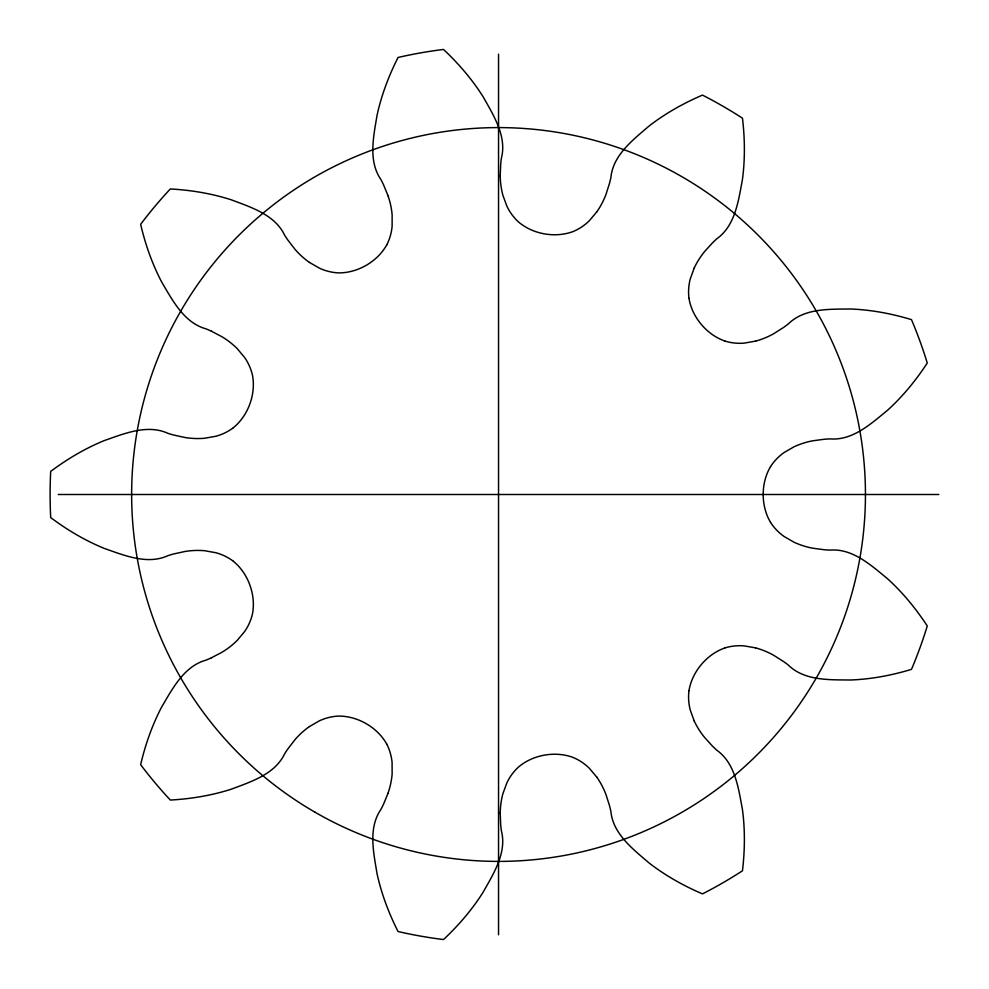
<?xml version="1.0" encoding="UTF-8"?>
<svg xmlns="http://www.w3.org/2000/svg" width="989" height="989" viewBox="0 0 989 989"><rect width="100%" height="100%" fill="white"/><g stroke="black" fill="none" stroke-linecap="round" stroke-linejoin="round"><path stroke-width="1.48" d="M500.199 813.069L500.694 824.739A146.285 146.285 0 0 0 501.336 830.55C507.122 852.592 493.511 873.707 483.102 892.251C472.087 909.695 458.525 925.444 443.517 939.55A448.437 448.437 0 0 1 398.035 931.527C388.751 913.144 381.395 893.71 377.019 873.547C373.582 852.555 368.007 828.065 380.975 809.323A146.285 146.285 0 0 0 383.584 804.094L388.022 793.289M688.974 690.705C692.077 671.754 706.715 654.31 724.838 647.968M694.241 267.982L690.248 278.96A51.601 51.601 0 0 0 688.95 298.295M386.699 245C377.303 261.739 357.598 273.125 338.386 272.89A51.601 51.601 0 0 1 319.583 268.254L309.458 262.444M770.542 466.61C760.739 483.114 760.739 505.886 770.542 522.39M596.862 211.77L589.357 220.708A51.601 51.601 0 0 1 573.249 231.5C555.274 238.238 532.873 234.331 518.31 221.796A51.601 51.601 0 0 1 506.875 206.145L502.857 195.192A79.8 79.8 0 0 1 500.224 175.931M233.404 427.681C248.276 415.516 256.052 394.129 252.492 375.264A51.601 51.601 0 0 0 244.654 357.536L237.175 348.573A79.8 79.8 0 0 0 221.82 336.668L211.473 331.241M309.458 726.556L319.571 720.721A51.601 51.601 0 0 1 338.386 716.085C357.598 715.9 377.303 727.236 386.699 744M211.473 657.759L221.833 652.344A79.8 79.8 0 0 0 237.187 640.439L244.679 631.477A51.601 51.601 0 0 0 252.516 613.749C256.027 594.859 248.288 573.484 233.404 561.319M755.596 341.118L744.099 343.134A51.601 51.601 0 0 1 724.826 341.057M58.252 494.5L938.833 494.5M755.596 647.882L744.099 645.866A51.601 51.601 0 0 0 724.826 647.943M724.838 341.032C706.715 334.69 692.077 317.246 688.974 298.295M596.862 777.23L589.357 768.292A51.601 51.601 0 0 0 573.249 757.5C555.274 750.762 532.873 754.669 518.31 767.204A51.601 51.601 0 0 0 506.875 782.855L502.857 793.808A79.8 79.8 0 0 0 500.224 813.069M694.241 721.018L690.248 710.04A51.601 51.601 0 0 1 688.95 690.705M388.022 195.711L383.584 184.906A146.285 146.285 0 0 0 380.975 179.664C368.007 160.935 373.582 136.445 377.019 115.453C381.395 95.29 388.751 75.856 398.035 57.473A448.437 448.437 0 0 1 443.517 49.45C458.525 63.556 472.087 79.305 483.102 96.749C493.511 115.293 507.122 136.408 501.336 158.45A146.285 146.285 0 0 0 500.694 164.261L500.199 175.931M498.543 54.21L498.543 934.79M694.216 721.018A79.8 79.8 0 0 0 704.601 737.46L712.463 746.102A146.285 146.285 0 0 0 716.691 750.132C735.284 763.298 738.437 788.233 742.38 809.126C745.162 829.561 744.89 850.342 742.467 870.802A448.437 448.437 0 0 1 702.474 893.895C683.535 885.773 665.412 875.611 649.093 862.989C632.972 849.118 612.957 833.925 610.856 811.24A146.285 146.285 0 0 0 609.471 805.553L605.936 794.427A79.8 79.8 0 0 0 596.874 777.218M755.608 647.869A79.8 79.8 0 0 1 773.596 655.237L783.461 661.48A146.285 146.285 0 0 1 788.171 664.942C804.366 680.976 829.462 679.74 850.738 679.999C871.346 679.196 891.757 675.314 911.487 669.368A448.437 448.437 0 0 0 927.274 625.975C915.987 608.742 902.846 592.646 887.578 578.775C871.111 565.312 852.679 548.24 829.981 550.107A146.285 146.285 0 0 1 824.134 549.736L812.562 548.178A79.8 79.8 0 0 1 794.043 542.244L783.943 536.384A51.601 51.601 0 0 1 770.518 522.402M770.518 466.598A51.601 51.601 0 0 1 783.956 452.628L794.056 446.768A79.8 79.8 0 0 1 812.562 440.834L824.134 439.264A146.285 146.285 0 0 1 829.981 438.893C852.679 440.76 871.111 423.688 887.578 410.225C902.846 396.354 915.987 380.258 927.274 363.025A448.437 448.437 0 0 0 911.487 319.632C891.757 313.686 871.346 309.804 850.738 309.001C829.462 309.26 804.366 308.024 788.171 324.058A146.285 146.285 0 0 1 783.461 327.52L773.596 333.775A79.8 79.8 0 0 1 755.608 341.131M694.216 267.982A79.8 79.8 0 0 1 704.601 251.54L712.463 242.898A146.285 146.285 0 0 1 716.691 238.868C735.284 225.702 738.437 200.767 742.38 179.874C745.162 159.439 744.89 138.658 742.467 118.198A448.437 448.437 0 0 0 702.474 95.105C683.535 103.227 665.412 113.389 649.093 126.011C632.972 139.882 612.957 155.075 610.856 177.76A146.285 146.285 0 0 1 609.471 183.447L605.936 194.573A79.8 79.8 0 0 1 596.874 211.782M388.009 195.723A79.8 79.8 0 0 1 392.139 214.712L392.114 226.394A51.601 51.601 0 0 1 386.724 245.012M309.446 262.456A79.8 79.8 0 0 1 295.056 249.389L287.91 240.142A146.285 146.285 0 0 1 284.671 235.271C274.942 214.675 250.934 207.245 231.043 199.729C211.399 193.448 190.889 190.098 170.318 188.948A448.437 448.437 0 0 0 140.636 224.318C145.346 244.37 152.195 263.989 161.8 282.248C172.655 300.532 184.139 322.884 206.12 328.892A146.285 146.285 0 0 1 211.473 331.241M233.429 427.705A51.601 51.601 0 0 1 216.022 436.223L204.525 438.275A79.8 79.8 0 0 1 185.104 437.534L173.693 435.049A146.285 146.285 0 0 1 168.081 433.392C147.386 423.873 124.218 433.615 104.154 440.637C85.066 448.45 67.203 459.069 50.699 471.407A448.437 448.437 0 0 0 50.699 517.593C67.203 529.931 85.066 540.55 104.154 548.363C124.218 555.385 147.386 565.127 168.081 555.608A146.285 146.285 0 0 1 173.693 553.951L185.104 551.454A79.8 79.8 0 0 1 204.525 550.7L216.022 552.752A51.601 51.601 0 0 1 233.429 561.295M211.473 657.759A146.285 146.285 0 0 1 206.12 660.108C184.139 666.116 172.655 688.468 161.8 706.752C152.195 725.011 145.346 744.63 140.636 764.682A448.437 448.437 0 0 0 170.318 800.052C190.889 798.902 211.399 795.552 231.043 789.271C250.934 781.755 274.942 774.325 284.671 753.729A146.285 146.285 0 0 1 287.91 748.858L295.043 739.599A79.8 79.8 0 0 1 309.446 726.544M386.724 743.988A51.601 51.601 0 0 1 392.089 762.618L392.126 774.288A79.8 79.8 0 0 1 388.009 793.277M315.095 812.253A366.907 366.907 0 0 0 865.449 494.5A366.907 366.907 0 0 0 315.095 176.747A366.907 366.907 0 0 0 315.095 812.253"/></g></svg>
